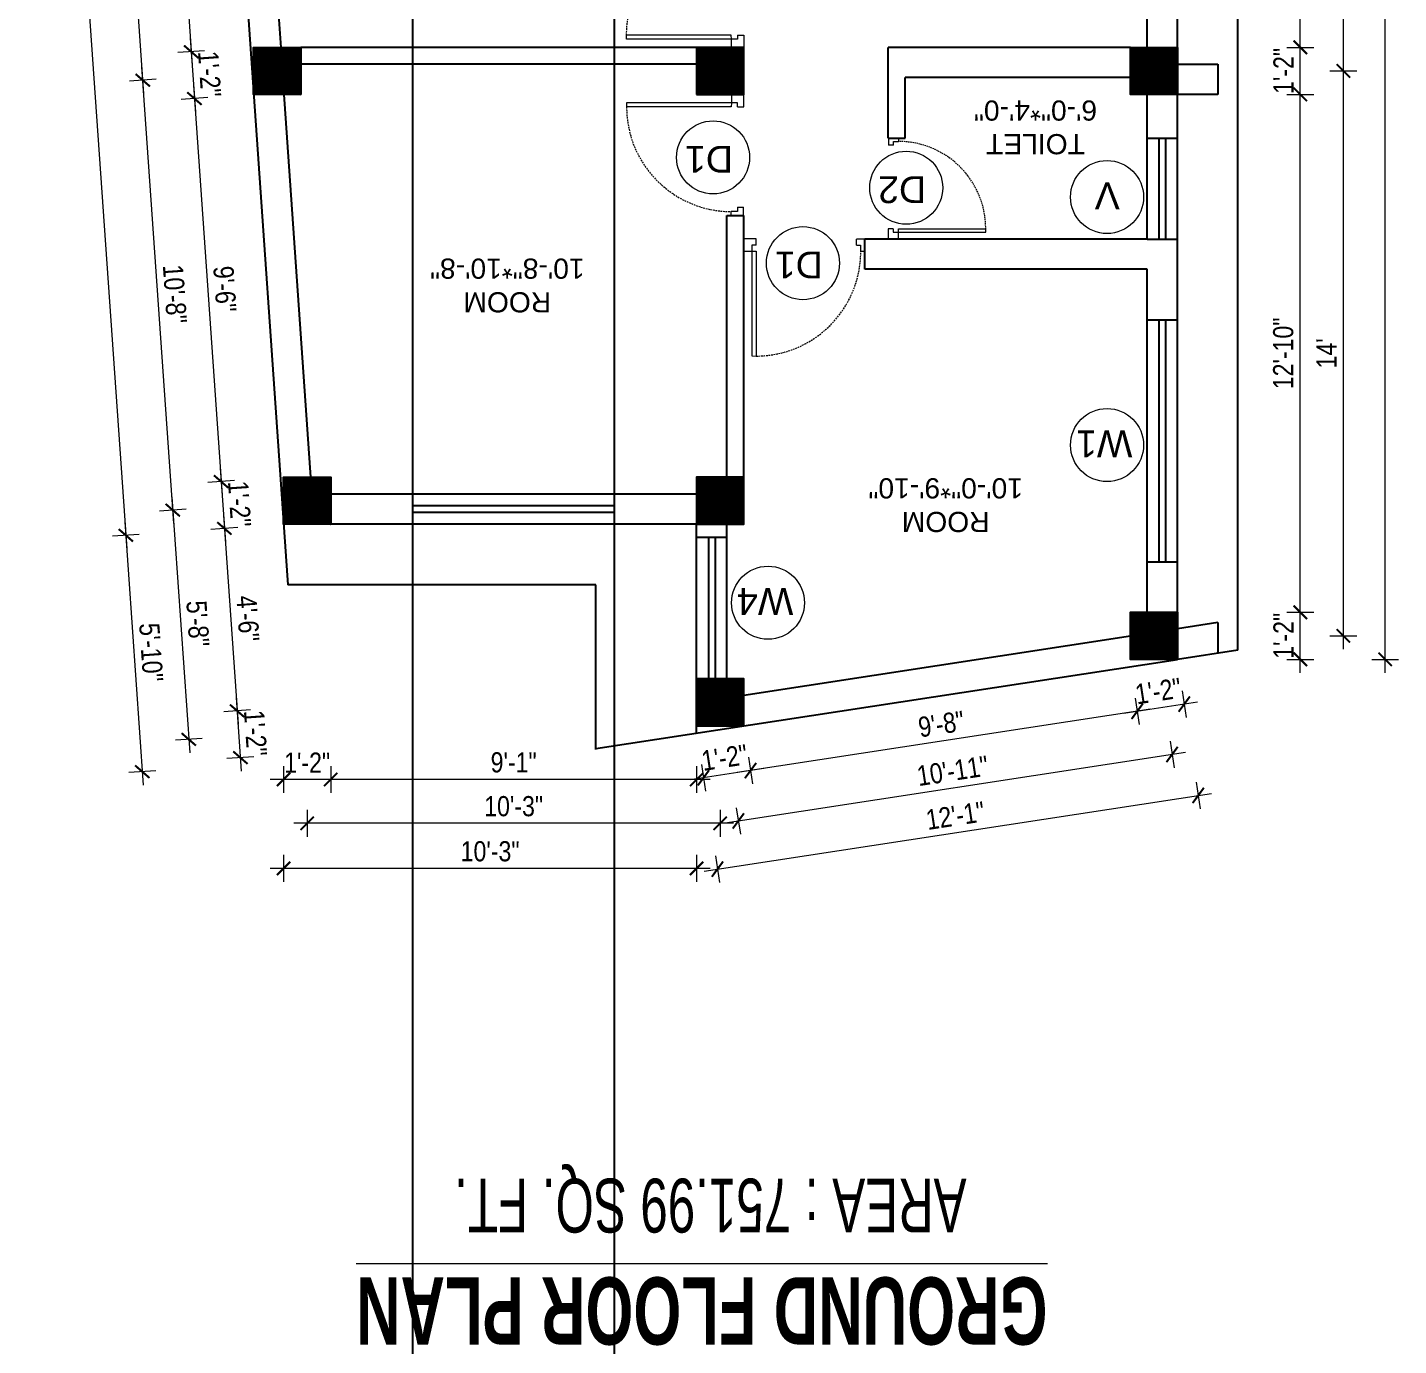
# Model space of a CAD drawing. Header units: inches. Extents: x -5096374 to -5070857, y -3259973 to -3243900.
# Drawn here: x -5078202 to -5077794.2, y -3257797.3 to -3257405.3 of the extents above; entities that cross this region are included whole.
import ezdxf

# ---------------------------------------------------------------- set-up
doc = ezdxf.new("R2010")
doc.units = ezdxf.units.IN
doc.header["$LTSCALE"] = 2
doc.header["$MEASUREMENT"] = 0
doc.header["$PDMODE"] = 34
doc.linetypes.add('HIDDEN', pattern=[0.375, 0.25, -0.125])
doc.layers.get('0').update_dxf_attribs({"linetype": 'CONTINUOUS'})
doc.layers.get('DEFPOINTS').update_dxf_attribs({"color": 141, "linetype": 'CONTINUOUS'})
doc.layers.add('A-Hatch', color=7, linetype='CONTINUOUS')
for name, color, linetype, lineweight in [('Annotate-Lite.w', 177, 'CONTINUOUS', 9), ('DIM 1-100', 4, 'CONTINUOUS', 13), ('Door-Window.w', 4, 'CONTINUOUS', 15), ('TEXT', 181, 'CONTINUOUS', 25), ('Text-100.w', 254, 'CONTINUOUS', 9)]:
    doc.layers.add(name, color=color, linetype=linetype, lineweight=lineweight)
doc.styles.add('Arial', font='arial.ttf', dxfattribs={"width": 0.8, "height": 12})
doc.styles.add('arial.', font='arial.ttf')
doc.styles.add('gaurav', font='arial.ttf')
doc.styles.get("Standard").update_dxf_attribs({"font": 'ARIALN.TTF'})
doc.dimstyles.new('1 by 96', dxfattribs={"dimtxt": 6, "dimasz": 4, "dimexe": 4, "dimexo": 4, "dimgap": 2, "dimtad": 1, "dimdec": 0, "dimzin": 0, "dimdsep": 46, "dimlunit": 4, "dimtxsty": 'Standard', "dimblk": 'ARCHTICK', "dimcen": 0, "dimdle": 4, "dimadec": 0, "dimazin": 0, "dimtfac": 1, "dimtdec": 0, "dimtix": 1, "dimtofl": 0, "dimtmove": 1, "dimatfit": 3, "dimldrblk": 'ARCHTICK', "dimfxl": 4, "dimfxlon": 1, "dimtolj": 1, "dimtzin": 0, "dimlwd": -1, "dimlwe": -1, "dimarcsym": 0})
pattern_1 = [(225, (-10168621.82338, -6515998.73785), (0.0883883476483, -0.0883883476483), [])]

# ---------------------------------------------------------------- blocks, each defined once
blk = doc.blocks.new('3-0')
at = {"ltscale": 3}
for p, q in [((11063.05, 10097.68), (11065.97, 10099.9)), ((11065.97, 10099.9), (11066.71, 10098.92)), ((11063.05, 10097.68), (11064.53, 10095.73)), ((11065.99, 10096.84), (11064.53, 10095.73)), ((11065.25, 10097.81), (11066.71, 10098.92)), ((11065.99, 10096.84), (11065.25, 10097.81)), ((11085.5, 10074.13), (11110.32, 10092.96)), ((11086.24, 10073.15), (11111.05, 10091.97)), ((11111.05, 10091.97), (11110.32, 10092.96)), ((11084.04, 10073.02), (11082.57, 10071.91)), ((11082.57, 10071.91), (11084.79, 10068.98)), ((11084.04, 10073.02), (11084.78, 10072.04)), ((11084.78, 10072.04), (11086.24, 10073.15)), ((11084.79, 10068.98), (11087.72, 10071.2)), ((11086.24, 10073.15), (11085.5, 10074.13)), ((11087.72, 10071.2), (11086.24, 10073.15))]:
    blk.add_line(p, q, dxfattribs=at)
at = {"layer": 'Door-Window.w', "color": 9, "linetype": 'HIDDEN', "lineweight": 18}
blk.add_arc((11085.5, 10074.13), 31.16, 37.1906, 127.1465, dxfattribs=at)
blk = doc.blocks.new('_ArchTick')
at = {"color": 0, "linetype": 'ByBlock', "const_width": 0.15}
blk.add_lwpolyline([(-0.5, -0.5), (0.5, 0.5)], dxfattribs=at)
blk = doc.blocks.new('*D1057')
at = {"layer": 'DEFPOINTS', "color": 0, "transparency": 16777216}
for p in [(-5077859.97, -3257593.27), (-5077873.97, -3257595.41), (-5077871.93, -3257608.72)]:
    blk.add_point(p, dxfattribs=at)
at = {"layer": 'DIM 1-100', "color": 0, "transparency": 16777216}
for p, q in [((-5077853.98, -3257605.97), (-5077875.89, -3257609.33)), ((-5077872.54, -3257604.77), (-5077871.33, -3257612.67)), ((-5077858.54, -3257602.62), (-5077857.33, -3257610.53))]:
    blk.add_line(p, q, dxfattribs=at)
at = {"layer": 'DIM 1-100', "color": 0, "transparency": 16777216, "xscale": 4, "yscale": 4, "zscale": 4}
for p, rotation in [((-5077871.93, -3257608.72), 188.71474201693), ((-5077857.93, -3257606.57), 8.714742016929995)]:
    blk.add_blockref('_ArchTick', p, dxfattribs=dict(at, rotation=rotation))
at = {"layer": 'DIM 1-100', "color": 0, "transparency": 16777216, "insert": (-5077865.69, -3257602.69), "char_height": 6, "attachment_point": 5, "rotation": 8.7147}
blk.add_mtext('\\A1;1\'-2"', dxfattribs=at)
blk = doc.blocks.new('*D1058')
at = {"layer": 'DEFPOINTS', "color": 0, "ltscale": 0.5, "transparency": 16777216}
for p in [(-5077873.97, -3257595.41), (-5077988.97, -3257613.04), (-5077986.93, -3257626.35)]:
    blk.add_point(p, dxfattribs=at)
at = {"layer": 'DIM 1-100', "color": 0, "ltscale": 0.5, "transparency": 16777216}
for p, q in [((-5077872.54, -3257604.77), (-5077871.33, -3257612.67)), ((-5077867.98, -3257608.11), (-5077990.89, -3257626.95)), ((-5077987.54, -3257622.39), (-5077986.33, -3257630.3))]:
    blk.add_line(p, q, dxfattribs=at)
at = {"layer": 'DIM 1-100', "color": 0, "ltscale": 0.5, "transparency": 16777216, "xscale": 4, "yscale": 4, "zscale": 4}
for p, rotation in [((-5077871.93, -3257608.72), 8.7147420027945), ((-5077986.93, -3257626.35), 188.7147420027945)]:
    blk.add_blockref('_ArchTick', p, dxfattribs=dict(at, rotation=rotation))
at = {"layer": 'DIM 1-100', "color": 0, "ltscale": 0.5, "transparency": 16777216, "insert": (-5077930.2, -3257612.53), "char_height": 6, "attachment_point": 5, "rotation": 8.7147}
blk.add_mtext('\\A1;9\'-8"', dxfattribs=at)
blk = doc.blocks.new('*D1059')
at = {"layer": 'DEFPOINTS', "color": 0, "ltscale": 0.5, "transparency": 16777216}
for p in [(-5077988.97, -3257613.04), (-5078002.97, -3257615.19), (-5078000.93, -3257628.49)]:
    blk.add_point(p, dxfattribs=at)
at = {"layer": 'DIM 1-100', "color": 0, "ltscale": 0.5, "transparency": 16777216}
for p, q in [((-5077987.54, -3257622.39), (-5077986.33, -3257630.3)), ((-5077982.98, -3257625.74), (-5078004.89, -3257629.1)), ((-5078001.54, -3257624.54), (-5078000.33, -3257632.45))]:
    blk.add_line(p, q, dxfattribs=at)
at = {"layer": 'DIM 1-100', "color": 0, "ltscale": 0.5, "transparency": 16777216, "xscale": 4, "yscale": 4, "zscale": 4}
for p, rotation in [((-5078000.93, -3257628.49), 188.7147420027945), ((-5077986.93, -3257626.35), 8.7147420027945)]:
    blk.add_blockref('_ArchTick', p, dxfattribs=dict(at, rotation=rotation))
at = {"layer": 'DIM 1-100', "color": 0, "ltscale": 0.5, "transparency": 16777216, "insert": (-5077994.69, -3257622.47), "char_height": 6, "attachment_point": 5, "rotation": 8.7147}
blk.add_mtext('\\A1;1\'-2"', dxfattribs=at)
blk = doc.blocks.new('*D1060')
at = {"layer": 'DEFPOINTS', "color": 0, "ltscale": 0.5, "transparency": 16777216}
for p in [(-5078111.81, -3257553.11), (-5078002.97, -3257615.19), (-5078111.81, -3257628.99)]:
    blk.add_point(p, dxfattribs=at)
at = {"layer": 'DIM 1-100', "color": 0, "ltscale": 0.5, "transparency": 16777216}
for p, q in [((-5078111.81, -3257624.99), (-5078111.81, -3257632.99)), ((-5078002.97, -3257624.99), (-5078002.97, -3257632.99)), ((-5077998.97, -3257628.99), (-5078115.81, -3257628.99))]:
    blk.add_line(p, q, dxfattribs=at)
at = {"layer": 'DIM 1-100', "color": 0, "ltscale": 0.5, "transparency": 16777216, "xscale": 4, "yscale": 4, "zscale": 4, "rotation": 180}
blk.add_blockref('_ArchTick', (-5078111.81, -3257628.99), dxfattribs=at)
at = {"layer": 'DIM 1-100', "color": 0, "ltscale": 0.5, "transparency": 16777216, "xscale": 4, "yscale": 4, "zscale": 4}
blk.add_blockref('_ArchTick', (-5078002.97, -3257628.99), dxfattribs=at)
at = {"layer": 'DIM 1-100', "color": 0, "ltscale": 0.5, "transparency": 16777216, "insert": (-5078057.39, -3257623.93), "char_height": 6, "attachment_point": 5}
blk.add_mtext('\\A1;9\'-1"', dxfattribs=at)
blk = doc.blocks.new('*D1061')
at = {"layer": 'DEFPOINTS', "color": 0, "ltscale": 0.5, "transparency": 16777216}
for p in [(-5078125.81, -3257553.11), (-5078111.81, -3257553.11), (-5078125.81, -3257628.99)]:
    blk.add_point(p, dxfattribs=at)
at = {"layer": 'DIM 1-100', "color": 0, "ltscale": 0.5, "transparency": 16777216}
for p, q in [((-5078125.81, -3257624.99), (-5078125.81, -3257632.99)), ((-5078111.81, -3257624.99), (-5078111.81, -3257632.99)), ((-5078107.81, -3257628.99), (-5078129.81, -3257628.99))]:
    blk.add_line(p, q, dxfattribs=at)
at = {"layer": 'DIM 1-100', "color": 0, "ltscale": 0.5, "transparency": 16777216, "xscale": 4, "yscale": 4, "zscale": 4, "rotation": 180}
blk.add_blockref('_ArchTick', (-5078125.81, -3257628.99), dxfattribs=at)
at = {"layer": 'DIM 1-100', "color": 0, "ltscale": 0.5, "transparency": 16777216, "xscale": 4, "yscale": 4, "zscale": 4}
blk.add_blockref('_ArchTick', (-5078111.81, -3257628.99), dxfattribs=at)
at = {"layer": 'DIM 1-100', "color": 0, "ltscale": 0.5, "transparency": 16777216, "insert": (-5078118.81, -3257623.98), "char_height": 6, "attachment_point": 5}
blk.add_mtext('\\A1;1\'-2"', dxfattribs=at)
blk = doc.blocks.new('*D1062')
at = {"layer": 'DEFPOINTS', "color": 0, "ltscale": 0.5, "transparency": 16777216}
for p in [(-5077859.97, -3257579.27), (-5077823.42, -3257579.27), (-5077859.97, -3257593.27)]:
    blk.add_point(p, dxfattribs=at)
at = {"layer": 'DIM 1-100', "color": 0, "ltscale": 0.5, "transparency": 16777216}
for p, q in [((-5077823.42, -3257597.27), (-5077823.42, -3257575.27)), ((-5077827.42, -3257579.27), (-5077819.42, -3257579.27)), ((-5077827.42, -3257593.27), (-5077819.42, -3257593.27))]:
    blk.add_line(p, q, dxfattribs=at)
at = {"layer": 'DIM 1-100', "color": 0, "ltscale": 0.5, "transparency": 16777216, "xscale": 4, "yscale": 4, "zscale": 4}
for p, rotation in [((-5077823.42, -3257579.27), 90), ((-5077823.42, -3257593.27), 270)]:
    blk.add_blockref('_ArchTick', p, dxfattribs=dict(at, rotation=rotation))
at = {"layer": 'DIM 1-100', "color": 0, "ltscale": 0.5, "transparency": 16777216, "insert": (-5077828.43, -3257586.27), "char_height": 6, "attachment_point": 5, "rotation": 90}
blk.add_mtext('\\A1;1\'-2"', dxfattribs=at)
blk = doc.blocks.new('*D1063')
at = {"layer": 'DEFPOINTS', "color": 0, "ltscale": 0.5, "transparency": 16777216}
for p in [(-5077859.97, -3257425.27), (-5077823.42, -3257425.27), (-5077859.97, -3257579.27)]:
    blk.add_point(p, dxfattribs=at)
at = {"layer": 'DIM 1-100', "color": 0, "ltscale": 0.5, "transparency": 16777216}
for p, q in [((-5077823.42, -3257583.27), (-5077823.42, -3257421.27)), ((-5077827.42, -3257425.27), (-5077819.42, -3257425.27)), ((-5077827.42, -3257579.27), (-5077819.42, -3257579.27))]:
    blk.add_line(p, q, dxfattribs=at)
at = {"layer": 'DIM 1-100', "color": 0, "ltscale": 0.5, "transparency": 16777216, "xscale": 4, "yscale": 4, "zscale": 4}
for p, rotation in [((-5077823.42, -3257425.27), 90), ((-5077823.42, -3257579.27), 270)]:
    blk.add_blockref('_ArchTick', p, dxfattribs=dict(at, rotation=rotation))
at = {"layer": 'DIM 1-100', "color": 0, "ltscale": 0.5, "transparency": 16777216, "insert": (-5077828.48, -3257502.27), "char_height": 6, "attachment_point": 5, "rotation": 90}
blk.add_mtext('\\A1;12\'-10"', dxfattribs=at)
blk = doc.blocks.new('*D1064')
at = {"layer": 'DEFPOINTS', "color": 0, "ltscale": 0.5, "transparency": 16777216}
for p in [(-5077859.97, -3257411.27), (-5077823.42, -3257411.27), (-5077859.97, -3257425.27)]:
    blk.add_point(p, dxfattribs=at)
at = {"layer": 'DIM 1-100', "color": 0, "ltscale": 0.5, "transparency": 16777216}
for p, q in [((-5077823.42, -3257429.27), (-5077823.42, -3257407.27)), ((-5077827.42, -3257411.27), (-5077819.42, -3257411.27)), ((-5077827.42, -3257425.27), (-5077819.42, -3257425.27))]:
    blk.add_line(p, q, dxfattribs=at)
at = {"layer": 'DIM 1-100', "color": 0, "ltscale": 0.5, "transparency": 16777216, "xscale": 4, "yscale": 4, "zscale": 4}
for p, rotation in [((-5077823.42, -3257411.27), 90), ((-5077823.42, -3257425.27), 270)]:
    blk.add_blockref('_ArchTick', p, dxfattribs=dict(at, rotation=rotation))
at = {"layer": 'DIM 1-100', "color": 0, "ltscale": 0.5, "transparency": 16777216, "insert": (-5077828.43, -3257418.27), "char_height": 6, "attachment_point": 5, "rotation": 90}
blk.add_mtext('\\A1;1\'-2"', dxfattribs=at)
blk = doc.blocks.new('*D1065')
at = {"layer": 'DEFPOINTS', "color": 0, "ltscale": 0.5, "transparency": 16777216}
for p in [(-5077859.97, -3257297.51), (-5077823.42, -3257297.51), (-5077859.97, -3257411.27)]:
    blk.add_point(p, dxfattribs=at)
at = {"layer": 'DIM 1-100', "color": 0, "ltscale": 0.5, "transparency": 16777216}
for p, q in [((-5077823.42, -3257415.27), (-5077823.42, -3257293.51)), ((-5077827.42, -3257297.51), (-5077819.42, -3257297.51)), ((-5077827.42, -3257411.27), (-5077819.42, -3257411.27))]:
    blk.add_line(p, q, dxfattribs=at)
at = {"layer": 'DIM 1-100', "color": 0, "ltscale": 0.5, "transparency": 16777216, "xscale": 4, "yscale": 4, "zscale": 4}
for p, rotation in [((-5077823.42, -3257297.51), 90), ((-5077823.42, -3257411.27), 270)]:
    blk.add_blockref('_ArchTick', p, dxfattribs=dict(at, rotation=rotation))
at = {"layer": 'DIM 1-100', "color": 0, "ltscale": 0.5, "transparency": 16777216, "insert": (-5077828.48, -3257354.39), "char_height": 6, "attachment_point": 5, "rotation": 90}
blk.add_mtext('\\A1;9\'-6"', dxfattribs=at)
blk = doc.blocks.new('*D1069')
at = {"layer": 'DEFPOINTS', "color": 0, "ltscale": 0.5, "transparency": 16777216}
for p in [(-5077866.97, -3257418.27), (-5077810.62, -3257418.27), (-5077866.97, -3257586.27)]:
    blk.add_point(p, dxfattribs=at)
at = {"layer": 'DIM 1-100', "color": 0, "ltscale": 0.5, "transparency": 16777216}
for p, q in [((-5077810.62, -3257590.27), (-5077810.62, -3257414.27)), ((-5077814.62, -3257418.27), (-5077806.62, -3257418.27)), ((-5077814.62, -3257586.27), (-5077806.62, -3257586.27))]:
    blk.add_line(p, q, dxfattribs=at)
at = {"layer": 'DIM 1-100', "color": 0, "ltscale": 0.5, "transparency": 16777216, "xscale": 4, "yscale": 4, "zscale": 4}
for p, rotation in [((-5077810.62, -3257418.27), 90), ((-5077810.62, -3257586.27), 270)]:
    blk.add_blockref('_ArchTick', p, dxfattribs=dict(at, rotation=rotation))
at = {"layer": 'DIM 1-100', "color": 0, "ltscale": 0.5, "transparency": 16777216, "insert": (-5077815.63, -3257502.27), "char_height": 6, "attachment_point": 5, "rotation": 90}
blk.add_mtext("\\A1;14'", dxfattribs=at)
blk = doc.blocks.new('*D1070')
at = {"layer": 'DEFPOINTS', "color": 0, "ltscale": 0.5, "transparency": 16777216}
for p in [(-5077866.97, -3257290.51), (-5077810.62, -3257290.51), (-5077866.97, -3257418.27)]:
    blk.add_point(p, dxfattribs=at)
at = {"layer": 'DIM 1-100', "color": 0, "ltscale": 0.5, "transparency": 16777216}
for p, q in [((-5077810.62, -3257422.27), (-5077810.62, -3257286.51)), ((-5077814.62, -3257290.51), (-5077806.62, -3257290.51)), ((-5077814.62, -3257418.27), (-5077806.62, -3257418.27))]:
    blk.add_line(p, q, dxfattribs=at)
at = {"layer": 'DIM 1-100', "color": 0, "ltscale": 0.5, "transparency": 16777216, "xscale": 4, "yscale": 4, "zscale": 4}
for p, rotation in [((-5077810.62, -3257290.51), 90), ((-5077810.62, -3257418.27), 270)]:
    blk.add_blockref('_ArchTick', p, dxfattribs=dict(at, rotation=rotation))
at = {"layer": 'DIM 1-100', "color": 0, "ltscale": 0.5, "transparency": 16777216, "insert": (-5077815.68, -3257354.39), "char_height": 6, "attachment_point": 5, "rotation": 90}
blk.add_mtext('\\A1;10\'-8"', dxfattribs=at)
blk = doc.blocks.new('*D1072')
at = {"layer": 'DEFPOINTS', "color": 0, "ltscale": 0.5, "transparency": 16777216}
for p in [(-5077859.97, -3257190.51), (-5077798.19, -3257190.51), (-5077859.97, -3257593.27)]:
    blk.add_point(p, dxfattribs=at)
at = {"layer": 'DIM 1-100', "color": 0, "ltscale": 0.5, "transparency": 16777216}
for p, q in [((-5077798.19, -3257597.27), (-5077798.19, -3257186.51)), ((-5077802.19, -3257190.51), (-5077794.19, -3257190.51)), ((-5077802.19, -3257593.27), (-5077794.19, -3257593.27))]:
    blk.add_line(p, q, dxfattribs=at)
at = {"layer": 'DIM 1-100', "color": 0, "ltscale": 0.5, "transparency": 16777216, "xscale": 4, "yscale": 4, "zscale": 4}
for p, rotation in [((-5077798.19, -3257190.51), 90), ((-5077798.19, -3257593.27), 270)]:
    blk.add_blockref('_ArchTick', p, dxfattribs=dict(at, rotation=rotation))
at = {"layer": 'DIM 1-100', "color": 0, "ltscale": 0.5, "transparency": 16777216, "insert": (-5077803.26, -3257391.89), "char_height": 6, "attachment_point": 5, "rotation": 90}
blk.add_mtext('\\A1;33\'-7"', dxfattribs=at)
blk = doc.blocks.new('*D1073')
at = {"layer": 'DEFPOINTS', "color": 0, "ltscale": 0.5, "transparency": 16777216}
for p in [(-5077866.97, -3257586.27), (-5077995.97, -3257606.04), (-5077990.56, -3257641.33)]:
    blk.add_point(p, dxfattribs=at)
at = {"layer": 'DIM 1-100', "color": 0, "ltscale": 0.5, "transparency": 16777216}
for p, q in [((-5077862.17, -3257617.61), (-5077860.96, -3257625.51)), ((-5077857.61, -3257620.95), (-5077994.52, -3257641.94)), ((-5077991.17, -3257637.38), (-5077989.96, -3257645.29))]:
    blk.add_line(p, q, dxfattribs=at)
at = {"layer": 'DIM 1-100', "color": 0, "ltscale": 0.5, "transparency": 16777216, "xscale": 4, "yscale": 4, "zscale": 4}
for p, rotation in [((-5077861.56, -3257621.56), 8.714742018610888), ((-5077990.56, -3257641.33), 188.7147420186108)]:
    blk.add_blockref('_ArchTick', p, dxfattribs=dict(at, rotation=rotation))
at = {"layer": 'DIM 1-100', "color": 0, "ltscale": 0.5, "transparency": 16777216, "insert": (-5077926.83, -3257626.44), "char_height": 6, "attachment_point": 5, "rotation": 8.7147}
blk.add_mtext('\\A1;10\'-11"', dxfattribs=at)
blk = doc.blocks.new('*D1074')
at = {"layer": 'DEFPOINTS', "color": 0, "ltscale": 0.5, "transparency": 16777216}
for p in [(-5078118.81, -3257546.11), (-5077995.97, -3257606.04), (-5078118.81, -3257642.03)]:
    blk.add_point(p, dxfattribs=at)
at = {"layer": 'DIM 1-100', "color": 0, "ltscale": 0.5, "transparency": 16777216}
for p, q in [((-5078118.81, -3257638.03), (-5078118.81, -3257646.03)), ((-5077995.97, -3257638.03), (-5077995.97, -3257646.03)), ((-5077991.97, -3257642.03), (-5078122.81, -3257642.03))]:
    blk.add_line(p, q, dxfattribs=at)
at = {"layer": 'DIM 1-100', "color": 0, "ltscale": 0.5, "transparency": 16777216, "xscale": 4, "yscale": 4, "zscale": 4, "rotation": 180}
blk.add_blockref('_ArchTick', (-5078118.81, -3257642.03), dxfattribs=at)
at = {"layer": 'DIM 1-100', "color": 0, "ltscale": 0.5, "transparency": 16777216, "xscale": 4, "yscale": 4, "zscale": 4}
blk.add_blockref('_ArchTick', (-5077995.97, -3257642.03), dxfattribs=at)
at = {"layer": 'DIM 1-100', "color": 0, "ltscale": 0.5, "transparency": 16777216, "insert": (-5078057.39, -3257636.97), "char_height": 6, "attachment_point": 5}
blk.add_mtext('\\A1;10\'-3"', dxfattribs=at)
blk = doc.blocks.new('*D1075')
at = {"layer": 'DEFPOINTS', "color": 0, "ltscale": 0.5, "transparency": 16777216}
for p in [(-5077859.97, -3257593.27), (-5078002.97, -3257615.19), (-5077853.77, -3257633.73)]:
    blk.add_point(p, dxfattribs=at)
at = {"layer": 'DIM 1-100', "color": 0, "ltscale": 0.5, "transparency": 16777216}
for p, q in [((-5077854.38, -3257629.78), (-5077853.16, -3257637.69)), ((-5078000.72, -3257656.26), (-5077849.82, -3257633.13)), ((-5077997.38, -3257651.7), (-5077996.16, -3257659.61))]:
    blk.add_line(p, q, dxfattribs=at)
at = {"layer": 'DIM 1-100', "color": 0, "ltscale": 0.5, "transparency": 16777216, "xscale": 4, "yscale": 4, "zscale": 4}
for p, rotation in [((-5077853.77, -3257633.73), 8.714742018475578), ((-5077996.77, -3257655.65), 188.7147420184756)]:
    blk.add_blockref('_ArchTick', p, dxfattribs=dict(at, rotation=rotation))
at = {"layer": 'DIM 1-100', "color": 0, "ltscale": 0.5, "transparency": 16777216, "insert": (-5077926.03, -3257639.74), "char_height": 6, "attachment_point": 5, "rotation": 8.7147}
blk.add_mtext('\\A1;12\'-1"', dxfattribs=at)
blk = doc.blocks.new('*D1076')
at = {"layer": 'DEFPOINTS', "color": 0, "ltscale": 0.5, "transparency": 16777216}
for p in [(-5078125.81, -3257553.11), (-5078002.97, -3257553.11), (-5078125.81, -3257655.44)]:
    blk.add_point(p, dxfattribs=at)
at = {"layer": 'DIM 1-100', "color": 0, "ltscale": 0.5, "transparency": 16777216}
for p, q in [((-5078125.81, -3257651.44), (-5078125.81, -3257659.44)), ((-5078002.97, -3257651.44), (-5078002.97, -3257659.44)), ((-5077998.97, -3257655.44), (-5078129.81, -3257655.44))]:
    blk.add_line(p, q, dxfattribs=at)
at = {"layer": 'DIM 1-100', "color": 0, "ltscale": 0.5, "transparency": 16777216, "xscale": 4, "yscale": 4, "zscale": 4, "rotation": 180}
blk.add_blockref('_ArchTick', (-5078125.81, -3257655.44), dxfattribs=at)
at = {"layer": 'DIM 1-100', "color": 0, "ltscale": 0.5, "transparency": 16777216, "xscale": 4, "yscale": 4, "zscale": 4}
blk.add_blockref('_ArchTick', (-5078002.97, -3257655.44), dxfattribs=at)
at = {"layer": 'DIM 1-100', "color": 0, "ltscale": 0.5, "transparency": 16777216, "insert": (-5078064.39, -3257650.38), "char_height": 6, "attachment_point": 5}
blk.add_mtext('\\A1;10\'-3"', dxfattribs=at)
blk = doc.blocks.new('*D1088')
at = {"layer": 'DEFPOINTS', "color": 0, "ltscale": 0.5, "transparency": 16777216}
for p in [(-5078143.63, -3257297.51), (-5078153.3, -3257412.56), (-5078134.73, -3257411.27)]:
    blk.add_point(p, dxfattribs=at)
at = {"layer": 'DIM 1-100', "color": 0, "ltscale": 0.5, "transparency": 16777216}
for p, q in [((-5078161.51, -3257294.75), (-5078153.02, -3257416.55)), ((-5078157.25, -3257298.46), (-5078165.23, -3257299.01)), ((-5078149.31, -3257412.28), (-5078157.29, -3257412.84))]:
    blk.add_line(p, q, dxfattribs=at)
at = {"layer": 'DIM 1-100', "color": 0, "ltscale": 0.5, "transparency": 16777216, "xscale": 4, "yscale": 4, "zscale": 4}
for p, rotation in [((-5078161.24, -3257298.74), 93.98810614916262), ((-5078153.3, -3257412.56), 273.9881061491626)]:
    blk.add_blockref('_ArchTick', p, dxfattribs=dict(at, rotation=rotation))
at = {"layer": 'DIM 1-100', "color": 0, "ltscale": 0.5, "transparency": 16777216, "insert": (-5078152.22, -3257355.3), "char_height": 6, "attachment_point": 5, "rotation": 273.9881}
blk.add_mtext('\\A1;9\'-6"', dxfattribs=at)
blk = doc.blocks.new('*D1089')
at = {"layer": 'DEFPOINTS', "color": 0, "ltscale": 0.5, "transparency": 16777216}
for p in [(-5078134.73, -3257411.27), (-5078152.33, -3257426.49), (-5078134.73, -3257425.27)]:
    blk.add_point(p, dxfattribs=at)
at = {"layer": 'DIM 1-100', "color": 0, "ltscale": 0.5, "transparency": 16777216}
for p, q in [((-5078153.58, -3257408.57), (-5078152.05, -3257430.48)), ((-5078149.31, -3257412.28), (-5078157.29, -3257412.84)), ((-5078148.34, -3257426.22), (-5078156.32, -3257426.77))]:
    blk.add_line(p, q, dxfattribs=at)
at = {"layer": 'DIM 1-100', "color": 0, "ltscale": 0.5, "transparency": 16777216, "xscale": 4, "yscale": 4, "zscale": 4}
for p, rotation in [((-5078153.3, -3257412.56), 93.98810614916262), ((-5078152.33, -3257426.49), 273.9881061491626)]:
    blk.add_blockref('_ArchTick', p, dxfattribs=dict(at, rotation=rotation))
at = {"layer": 'DIM 1-100', "color": 0, "ltscale": 0.5, "transparency": 16777216, "insert": (-5078147.81, -3257419.18), "char_height": 6, "attachment_point": 5, "rotation": 273.9881}
blk.add_mtext('\\A1;1\'-2"', dxfattribs=at)
blk = doc.blocks.new('*D1090')
at = {"layer": 'DEFPOINTS', "color": 0, "ltscale": 0.5, "transparency": 16777216}
for p in [(-5078134.73, -3257425.27), (-5078144.39, -3257540.4), (-5078125.81, -3257539.11)]:
    blk.add_point(p, dxfattribs=at)
at = {"layer": 'DIM 1-100', "color": 0, "ltscale": 0.5, "transparency": 16777216}
for p, q in [((-5078152.61, -3257422.5), (-5078144.11, -3257544.39)), ((-5078148.34, -3257426.22), (-5078156.32, -3257426.77)), ((-5078140.4, -3257540.12), (-5078148.38, -3257540.68))]:
    blk.add_line(p, q, dxfattribs=at)
at = {"layer": 'DIM 1-100', "color": 0, "ltscale": 0.5, "transparency": 16777216, "xscale": 4, "yscale": 4, "zscale": 4}
for p, rotation in [((-5078152.33, -3257426.49), 93.98810614916262), ((-5078144.39, -3257540.4), 273.9881061491626)]:
    blk.add_blockref('_ArchTick', p, dxfattribs=dict(at, rotation=rotation))
at = {"layer": 'DIM 1-100', "color": 0, "ltscale": 0.5, "transparency": 16777216, "insert": (-5078143.31, -3257483.1), "char_height": 6, "attachment_point": 5, "rotation": 273.9881}
blk.add_mtext('\\A1;9\'-6"', dxfattribs=at)
blk = doc.blocks.new('*D1091')
at = {"layer": 'DEFPOINTS', "color": 0, "ltscale": 0.5, "transparency": 16777216}
for p in [(-5078125.81, -3257539.11), (-5078125.81, -3257553.11), (-5078143.42, -3257554.33)]:
    blk.add_point(p, dxfattribs=at)
at = {"layer": 'DIM 1-100', "color": 0, "ltscale": 0.5, "transparency": 16777216}
for p, q in [((-5078144.67, -3257536.41), (-5078143.14, -3257558.32)), ((-5078140.4, -3257540.12), (-5078148.38, -3257540.68)), ((-5078139.43, -3257554.06), (-5078147.41, -3257554.61))]:
    blk.add_line(p, q, dxfattribs=at)
at = {"layer": 'DIM 1-100', "color": 0, "ltscale": 0.5, "transparency": 16777216, "xscale": 4, "yscale": 4, "zscale": 4}
for p, rotation in [((-5078144.39, -3257540.4), 93.98810614916262), ((-5078143.42, -3257554.33), 273.9881061491626)]:
    blk.add_blockref('_ArchTick', p, dxfattribs=dict(at, rotation=rotation))
at = {"layer": 'DIM 1-100', "color": 0, "ltscale": 0.5, "transparency": 16777216, "insert": (-5078138.9, -3257547.02), "char_height": 6, "attachment_point": 5, "rotation": 273.9881}
blk.add_mtext('\\A1;1\'-2"', dxfattribs=at)
blk = doc.blocks.new('*D1092')
at = {"layer": 'DEFPOINTS', "color": 0, "ltscale": 0.5, "transparency": 16777216}
for p in [(-5078125.81, -3257553.11), (-5078002.97, -3257599.04), (-5078139.64, -3257608.57)]:
    blk.add_point(p, dxfattribs=at)
at = {"layer": 'DIM 1-100', "color": 0, "ltscale": 0.5, "transparency": 16777216}
for p, q in [((-5078143.69, -3257550.34), (-5078139.36, -3257612.56)), ((-5078139.43, -3257554.06), (-5078147.41, -3257554.61)), ((-5078135.64, -3257608.29), (-5078143.63, -3257608.85))]:
    blk.add_line(p, q, dxfattribs=at)
at = {"layer": 'DIM 1-100', "color": 0, "ltscale": 0.5, "transparency": 16777216, "xscale": 4, "yscale": 4, "zscale": 4}
for p, rotation in [((-5078143.42, -3257554.33), 93.98810614916262), ((-5078139.64, -3257608.57), 273.9881061491626)]:
    blk.add_blockref('_ArchTick', p, dxfattribs=dict(at, rotation=rotation))
at = {"layer": 'DIM 1-100', "color": 0, "ltscale": 0.5, "transparency": 16777216, "insert": (-5078136.47, -3257581.1), "char_height": 6, "attachment_point": 5, "rotation": 273.9881}
blk.add_mtext('\\A1;4\'-6"', dxfattribs=at)
blk = doc.blocks.new('*D1093')
at = {"layer": 'DEFPOINTS', "color": 0, "ltscale": 0.5, "transparency": 16777216}
for p in [(-5078002.97, -3257599.04), (-5078002.97, -3257613.04), (-5078138.66, -3257622.5)]:
    blk.add_point(p, dxfattribs=at)
at = {"layer": 'DIM 1-100', "color": 0, "ltscale": 0.5, "transparency": 16777216}
for p, q in [((-5078139.91, -3257604.58), (-5078138.39, -3257626.49)), ((-5078135.64, -3257608.29), (-5078143.63, -3257608.85)), ((-5078134.67, -3257622.22), (-5078142.65, -3257622.78))]:
    blk.add_line(p, q, dxfattribs=at)
at = {"layer": 'DIM 1-100', "color": 0, "ltscale": 0.5, "transparency": 16777216, "xscale": 4, "yscale": 4, "zscale": 4}
for p, rotation in [((-5078139.64, -3257608.57), 93.98810614916262), ((-5078138.66, -3257622.5), 273.9881061491626)]:
    blk.add_blockref('_ArchTick', p, dxfattribs=dict(at, rotation=rotation))
at = {"layer": 'DIM 1-100', "color": 0, "ltscale": 0.5, "transparency": 16777216, "insert": (-5078134.15, -3257615.19), "char_height": 6, "attachment_point": 5, "rotation": 273.9881}
blk.add_mtext('\\A1;1\'-2"', dxfattribs=at)
blk = doc.blocks.new('*D1094')
at = {"layer": 'DEFPOINTS', "color": 0, "ltscale": 0.5, "transparency": 16777216}
for p in [(-5078127.73, -3257418.27), (-5078167.68, -3257421.05), (-5078118.81, -3257546.11)]:
    blk.add_point(p, dxfattribs=at)
at = {"layer": 'DIM 1-100', "color": 0, "ltscale": 0.5, "transparency": 16777216}
for p, q in [((-5078158.49, -3257552.88), (-5078167.96, -3257417.06)), ((-5078163.69, -3257420.77), (-5078171.67, -3257421.33)), ((-5078154.78, -3257548.61), (-5078162.76, -3257549.17))]:
    blk.add_line(p, q, dxfattribs=at)
at = {"layer": 'DIM 1-100', "color": 0, "ltscale": 0.5, "transparency": 16777216, "xscale": 4, "yscale": 4, "zscale": 4}
for p, rotation in [((-5078167.68, -3257421.05), 93.98810611419698), ((-5078158.77, -3257548.89), 273.988106114197)]:
    blk.add_blockref('_ArchTick', p, dxfattribs=dict(at, rotation=rotation))
at = {"layer": 'DIM 1-100', "color": 0, "ltscale": 0.5, "transparency": 16777216, "insert": (-5078158.18, -3257484.62), "char_height": 6, "attachment_point": 5, "rotation": 273.9881}
blk.add_mtext('\\A1;10\'-8"', dxfattribs=at)
blk = doc.blocks.new('*D1095')
at = {"layer": 'DEFPOINTS', "color": 0, "ltscale": 0.5, "transparency": 16777216}
for p in [(-5078136.63, -3257290.51), (-5078176.59, -3257293.29), (-5078127.73, -3257418.27)]:
    blk.add_point(p, dxfattribs=at)
at = {"layer": 'DIM 1-100', "color": 0, "ltscale": 0.5, "transparency": 16777216}
for p, q in [((-5078167.41, -3257425.04), (-5078176.87, -3257289.3)), ((-5078172.6, -3257293.02), (-5078180.58, -3257293.57)), ((-5078163.69, -3257420.77), (-5078171.67, -3257421.33))]:
    blk.add_line(p, q, dxfattribs=at)
at = {"layer": 'DIM 1-100', "color": 0, "ltscale": 0.5, "transparency": 16777216, "xscale": 4, "yscale": 4, "zscale": 4}
for p, rotation in [((-5078176.59, -3257293.29), 93.98810614916262), ((-5078167.68, -3257421.05), 273.9881061491626)]:
    blk.add_blockref('_ArchTick', p, dxfattribs=dict(at, rotation=rotation))
at = {"layer": 'DIM 1-100', "color": 0, "ltscale": 0.5, "transparency": 16777216, "insert": (-5078167.09, -3257356.82), "char_height": 6, "attachment_point": 5, "rotation": 273.9881}
blk.add_mtext('\\A1;10\'-8"', dxfattribs=at)
blk = doc.blocks.new('*D1097')
at = {"layer": 'DEFPOINTS', "color": 0, "ltscale": 0.5, "transparency": 16777216}
for p in [(-5078118.81, -3257546.11), (-5077995.97, -3257606.04), (-5078154.02, -3257617.06)]:
    blk.add_point(p, dxfattribs=at)
at = {"layer": 'DIM 1-100', "color": 0, "ltscale": 0.5, "transparency": 16777216}
for p, q in [((-5078159.05, -3257544.9), (-5078153.74, -3257621.05)), ((-5078154.78, -3257548.61), (-5078162.76, -3257549.17)), ((-5078150.03, -3257616.78), (-5078158.01, -3257617.34))]:
    blk.add_line(p, q, dxfattribs=at)
at = {"layer": 'DIM 1-100', "color": 0, "ltscale": 0.5, "transparency": 16777216, "xscale": 4, "yscale": 4, "zscale": 4}
for p, rotation in [((-5078158.77, -3257548.89), 93.98810614916262), ((-5078154.02, -3257617.06), 273.9881061491626)]:
    blk.add_blockref('_ArchTick', p, dxfattribs=dict(at, rotation=rotation))
at = {"layer": 'DIM 1-100', "color": 0, "ltscale": 0.5, "transparency": 16777216, "insert": (-5078151.34, -3257582.62), "char_height": 6, "attachment_point": 5, "rotation": 273.9881}
blk.add_mtext('\\A1;5\'-8"', dxfattribs=at)
blk = doc.blocks.new('*D1098')
at = {"layer": 'DEFPOINTS', "color": 0, "ltscale": 0.5, "transparency": 16777216}
for p in [(-5078151.09, -3257190.51), (-5078125.81, -3257553.11), (-5078172.73, -3257556.38)]:
    blk.add_point(p, dxfattribs=at)
at = {"layer": 'DIM 1-100', "color": 0, "ltscale": 0.5, "transparency": 16777216}
for p, q in [((-5078198.29, -3257189.79), (-5078172.46, -3257560.37)), ((-5078194.02, -3257193.5), (-5078202, -3257194.06)), ((-5078168.74, -3257556.1), (-5078176.72, -3257556.66))]:
    blk.add_line(p, q, dxfattribs=at)
at = {"layer": 'DIM 1-100', "color": 0, "ltscale": 0.5, "transparency": 16777216, "xscale": 4, "yscale": 4, "zscale": 4}
for p, rotation in [((-5078198.01, -3257193.78), 93.98810611425189), ((-5078172.73, -3257556.38), 273.9881061142519)]:
    blk.add_blockref('_ArchTick', p, dxfattribs=dict(at, rotation=rotation))
at = {"layer": 'DIM 1-100', "color": 0, "ltscale": 0.5, "transparency": 16777216, "insert": (-5078180.32, -3257374.73), "char_height": 6, "attachment_point": 5, "rotation": 273.9881}
blk.add_mtext('\\A1;30\'-3"', dxfattribs=at)
blk = doc.blocks.new('*D1099')
at = {"layer": 'DEFPOINTS', "color": 0, "ltscale": 0.5, "transparency": 16777216}
for p in [(-5078125.81, -3257553.11), (-5078002.97, -3257615.19), (-5078167.83, -3257626.68)]:
    blk.add_point(p, dxfattribs=at)
at = {"layer": 'DIM 1-100', "color": 0, "ltscale": 0.5, "transparency": 16777216}
for p, q in [((-5078173.01, -3257552.39), (-5078167.55, -3257630.67)), ((-5078168.74, -3257556.1), (-5078176.72, -3257556.66)), ((-5078163.84, -3257626.4), (-5078171.82, -3257626.96))]:
    blk.add_line(p, q, dxfattribs=at)
at = {"layer": 'DIM 1-100', "color": 0, "ltscale": 0.5, "transparency": 16777216, "xscale": 4, "yscale": 4, "zscale": 4}
for p, rotation in [((-5078172.73, -3257556.38), 93.98810614916268), ((-5078167.83, -3257626.68), 273.9881061491627)]:
    blk.add_blockref('_ArchTick', p, dxfattribs=dict(at, rotation=rotation))
at = {"layer": 'DIM 1-100', "color": 0, "ltscale": 0.5, "transparency": 16777216, "insert": (-5078165.23, -3257591.18), "char_height": 6, "attachment_point": 5, "rotation": 273.9881}
blk.add_mtext('\\A1;5\'-10"', dxfattribs=at)

msp = doc.modelspace()

# ---------------------------------------------------------------- hatches: boundary and pattern name
at = {"layer": 'A-Hatch', "ltscale": 0.5}
h = msp.add_hatch(dxfattribs=at)
h.set_pattern_fill('ANSI31', color=256, angle=180)
h.set_pattern_definition(pattern_1)
h.paths.add_polyline_path([(-5078120.73, -3257425.27), (-5078120.73, -3257411.27), (-5078134.73, -3257411.27), (-5078134.73, -3257425.27)])
h = msp.add_hatch(dxfattribs=at)
h.set_pattern_fill('ANSI31', color=256, angle=180)
h.set_pattern_definition(pattern_1)
h.paths.add_polyline_path([(-5078002.97, -3257425.27), (-5077988.97, -3257425.27), (-5077988.97, -3257411.27), (-5078002.97, -3257411.27)])
h = msp.add_hatch(dxfattribs=at)
h.set_pattern_fill('ANSI31', color=256, angle=180)
h.set_pattern_definition(pattern_1)
h.paths.add_polyline_path([(-5077873.97, -3257425.27), (-5077859.97, -3257425.27), (-5077859.97, -3257411.27), (-5077873.97, -3257411.27)])
h = msp.add_hatch(dxfattribs=at)
h.set_pattern_fill('ANSI31', color=256, angle=180)
h.set_pattern_definition(pattern_1)
h.paths.add_polyline_path([(-5078111.81, -3257539.11), (-5078125.81, -3257539.11), (-5078125.81, -3257553.11), (-5078111.81, -3257553.11)])
h = msp.add_hatch(dxfattribs=at)
h.set_pattern_fill('ANSI31', color=256, angle=180)
h.set_pattern_definition(pattern_1)
h.paths.add_polyline_path([(-5078002.97, -3257550.11), (-5078002.97, -3257550.11), (-5078002.97, -3257553.11), (-5077988.97, -3257553.11), (-5077988.97, -3257539.11), (-5078002.97, -3257539.11)])
h = msp.add_hatch(dxfattribs=at)
h.set_pattern_fill('ANSI31', color=256, angle=180)
h.set_pattern_definition(pattern_1)
h.paths.add_polyline_path([(-5077859.97, -3257593.27), (-5077859.97, -3257579.27), (-5077873.97, -3257579.27), (-5077873.97, -3257593.27)])
h = msp.add_hatch(dxfattribs=at)
h.set_pattern_fill('ANSI31', color=256, angle=180)
h.set_pattern_definition(pattern_1)
h.paths.add_polyline_path([(-5078002.97, -3257613.04), (-5077988.97, -3257613.04), (-5077988.97, -3257599.04), (-5078002.97, -3257599.04)])

# ---------------------------------------------------------------- linework, layer by layer
at = {"ltscale": 0.5}
for p, q in [((-5077841.97, -3257590.51), (-5077841.97, -3257172.51)), ((-5078151.09, -3257190.51), (-5078124.56, -3257571.11)), ((-5077859.97, -3257425.27), (-5077859.97, -3257190.51)), ((-5078134.61, -3257297.51), (-5078126.68, -3257411.27)), ((-5077868.97, -3257411.27), (-5077868.97, -3257297.51)), ((-5078002.97, -3257411.27), (-5078120.73, -3257411.27)), ((-5077945.97, -3257438.27), (-5077945.97, -3257411.27)), ((-5077873.97, -3257411.27), (-5077945.97, -3257411.27)), ((-5078002.97, -3257416.27), (-5078120.73, -3257416.27)), ((-5077859.97, -3257416.27), (-5077847.97, -3257416.27)), ((-5077847.97, -3257416.27), (-5077847.97, -3257425.27)), ((-5077940.97, -3257438.27), (-5077940.97, -3257420.27)), ((-5077873.97, -3257420.27), (-5077940.97, -3257420.27)), ((-5078125.7, -3257425.27), (-5078117.77, -3257539.11)), ((-5077868.97, -3257468.27), (-5077868.97, -3257425.27)), ((-5077859.97, -3257593.27), (-5077859.97, -3257425.27)), ((-5077847.97, -3257425.27), (-5077859.97, -3257425.27)), ((-5077945.97, -3257438.27), (-5077940.97, -3257438.27)), ((-5077868.97, -3257438.27), (-5077859.97, -3257438.27)), ((-5077865.47, -3257438.27), (-5077865.47, -3257468.27)), ((-5077863.47, -3257438.27), (-5077863.47, -3257468.27)), ((-5077993.97, -3257539.11), (-5077993.97, -3257461.27)), ((-5077993.97, -3257461.27), (-5077988.97, -3257461.27)), ((-5077988.97, -3257539.11), (-5077988.97, -3257461.27)), ((-5077988.97, -3257468.27), (-5077988.97, -3257461.27)), ((-5077868.97, -3257468.27), (-5077952.97, -3257468.27)), ((-5077945.97, -3257468.27), (-5077952.97, -3257468.27)), ((-5077952.97, -3257477.27), (-5077952.97, -3257468.27)), ((-5077868.97, -3257468.27), (-5077859.97, -3257468.27)), ((-5077868.97, -3257477.27), (-5077952.97, -3257477.27)), ((-5077868.97, -3257579.27), (-5077868.97, -3257477.27)), ((-5077868.97, -3257492.27), (-5077859.97, -3257492.27)), ((-5077865.47, -3257492.27), (-5077865.47, -3257564.27)), ((-5077863.47, -3257492.27), (-5077863.47, -3257564.27)), ((-5078002.97, -3257544.11), (-5078111.81, -3257544.11)), ((-5078087.39, -3257553.11), (-5078087.39, -3257544.11)), ((-5078027.39, -3257553.11), (-5078027.39, -3257544.11)), ((-5078027.39, -3257547.61), (-5078087.39, -3257547.61)), ((-5078002.97, -3257553.11), (-5078125.81, -3257553.11)), ((-5078027.39, -3257549.61), (-5078087.39, -3257549.61)), ((-5078002.97, -3257615.19), (-5078002.97, -3257553.11)), ((-5077993.97, -3257553.11), (-5078002.97, -3257553.11)), ((-5077993.97, -3257599.04), (-5077993.97, -3257553.11)), ((-5077993.97, -3257557.04), (-5078002.97, -3257557.04)), ((-5077999.47, -3257557.04), (-5077999.47, -3257599.04)), ((-5077997.47, -3257557.04), (-5077997.47, -3257599.04)), ((-5077868.97, -3257564.27), (-5077859.97, -3257564.27)), ((-5078032.97, -3257571.11), (-5078124.56, -3257571.11)), ((-5078032.97, -3257620.09), (-5078032.97, -3257571.11)), ((-5077847.97, -3257582.32), (-5077859.97, -3257584.16)), ((-5077847.97, -3257582.32), (-5077847.97, -3257591.43)), ((-5077988.97, -3257603.94), (-5077873.97, -3257586.31)), ((-5078032.97, -3257619.79), (-5077859.97, -3257593.27)), ((-5077841.97, -3257590.51), (-5077859.97, -3257593.27))]:
    msp.add_line(p, q, dxfattribs=at)
for p in [(-5078087.39, -3256928.33), (-5078027.39, -3256928.33)]:
    msp.add_xline(p, (0, 1), dxfattribs=at)
for points in [[(-5078120.73, -3257425.27), (-5078134.73, -3257425.27), (-5078134.73, -3257411.27), (-5078120.73, -3257411.27)], [(-5078002.97, -3257425.27), (-5077988.97, -3257425.27), (-5077988.97, -3257411.27), (-5078002.97, -3257411.27)], [(-5077859.97, -3257425.27), (-5077873.97, -3257425.27), (-5077873.97, -3257411.27), (-5077859.97, -3257411.27)], [(-5078111.81, -3257553.11), (-5078125.81, -3257553.11), (-5078125.81, -3257539.11), (-5078111.81, -3257539.11)], [(-5078002.97, -3257553.11), (-5077988.97, -3257553.11), (-5077988.97, -3257539.11), (-5078002.97, -3257539.11)], [(-5077859.97, -3257593.27), (-5077873.97, -3257593.27), (-5077873.97, -3257579.27), (-5077859.97, -3257579.27)], [(-5078002.97, -3257613.04), (-5077988.97, -3257613.04), (-5077988.97, -3257599.04), (-5078002.97, -3257599.04)]]:
    msp.add_lwpolyline(points, close=True, dxfattribs=at)
at = {"layer": 'Annotate-Lite.w', "ltscale": 0.005}
for centre in [(-5077998.07, -3257443.99), (-5077940.63, -3257453.02), (-5077880.9, -3257455.77), (-5077971.35, -3257475.44), (-5077880.9, -3257529.54), (-5077981.74, -3257576.44)]:
    msp.add_circle(centre, 10.86, dxfattribs=at)

# ---------------------------------------------------------------- block references
at = {"layer": 'Door-Window.w', "linetype": 'ByBlock'}
for p, xscale, yscale, zscale, rotation in [((-5063075.24, -3258731.83), -0.9997910039624013, 0.9997910039624012, 0.9997910039624012, 37.19059521980472), ((-5063075.24, -3256104.71), 0.9997910039624013, 0.9997910039624013, 0.9997910039624013, 142.8094047801952), ((-5090375.57, -3258552.17), 0.8331589850765497, 0.8331589850765497, 0.8331589850765497, 322.7330628613128), ((-5079309.53, -3242554.51), 0.9997910039624013, 0.9997910039624013, 0.9997910039624013, 232.8094047801953)]:
    msp.add_blockref('3-0', p, dxfattribs=dict(at, xscale=xscale, yscale=yscale, zscale=zscale, rotation=rotation))

# ---------------------------------------------------------------- texts
at = {"layer": 'Annotate-Lite.w', "ltscale": 0.005, "char_height": 8, "attachment_point": 1, "rotation": 180, "style": 'gaurav'}
for s, insert in [('D1', (-5077992.15, -3257448.55)), ('D2', (-5077934.71, -3257457.58)), ('V', (-5077877.11, -3257459.42)), ('D1', (-5077965.43, -3257479.99)), ('W1', (-5077873.36, -3257533.19)), ('W4', (-5077974.2, -3257580.09))]:
    msp.add_mtext_dynamic_manual_height_columns(s, width=8, gutter_width=100, heights=[0], dxfattribs=dict(at, insert=insert))
at = {"layer": 'TEXT', "lineweight": -2, "char_height": 6, "attachment_point": 5, "rotation": 180, "style": 'arial.'}
for s, insert in [('{\\W1;TOILET\\P6\'-0"*4\'-0"}', (-5077902.18, -3257435.01)), ('{\\W1;ROOM\\P10\'-8"*10\'-8"}', (-5078059.28, -3257482.03)), ('{\\W1;ROOM\\P10\'-0"*9\'-10"}', (-5077928.9, -3257547.36))]:
    msp.add_mtext_dynamic_manual_height_columns(s, width=45.7314, gutter_width=30, heights=[0], dxfattribs=dict(at, insert=insert))
at = {"layer": 'Text-100.w', "insert": (-5077998.89, -3257797.05), "char_height": 20, "width": 569.1024, "attachment_point": 2, "rotation": 180, "style": 'Arial'}
msp.add_mtext('\\A1;{\\fArial Narrow|b1|i0|c0|p34;\\L GROUND FLOOR PLAN\\P\\fArial Narrow|b0|i0|c0|p34;\\H0.8x;\\lAREA : 751.99 SQ. FT.\\H1.02306x; }', dxfattribs=at)

# ---------------------------------------------------------------- dimensions: what is measured, and where the dimension line sits
at = {"layer": 'DIM 1-100', "ltscale": 0.5}
for base, p1, p2, angle, picture, middle in [((-5077798.19, -3257190.51), (-5077859.97, -3257593.27), (-5077859.97, -3257190.51), 270, '*D1072', (-5077803.26, -3257391.89)), ((-5077810.62, -3257290.51), (-5077866.97, -3257418.27), (-5077866.97, -3257290.51), 270, '*D1070', (-5077815.68, -3257354.39)), ((-5078176.59, -3257293.29), (-5078127.73, -3257418.27), (-5078136.63, -3257290.51), 273.9881, '*D1095', (-5078167.09, -3257356.82)), ((-5078153.3, -3257412.56), (-5078143.63, -3257297.51), (-5078134.73, -3257411.27), 273.9881, '*D1088', (-5078152.22, -3257355.3)), ((-5077823.42, -3257297.51), (-5077859.97, -3257411.27), (-5077859.97, -3257297.51), 270, '*D1065', (-5077828.48, -3257354.39)), ((-5077810.62, -3257418.27), (-5077866.97, -3257586.27), (-5077866.97, -3257418.27), 270, '*D1069', (-5077815.63, -3257502.27)), ((-5078144.39, -3257540.4), (-5078134.73, -3257425.27), (-5078125.81, -3257539.11), 273.9881, '*D1090', (-5078143.31, -3257483.1)), ((-5077823.42, -3257425.27), (-5077859.97, -3257579.27), (-5077859.97, -3257425.27), 270, '*D1063', (-5077828.48, -3257502.27)), ((-5078154.02, -3257617.06), (-5078118.81, -3257546.11), (-5077995.97, -3257606.04), 273.9881, '*D1097', (-5078151.34, -3257582.62)), ((-5078118.81, -3257642.03), (-5077995.97, -3257606.04), (-5078118.81, -3257546.11), 180, '*D1074', (-5078057.39, -3257636.97)), ((-5078167.83, -3257626.68), (-5078125.81, -3257553.11), (-5078002.97, -3257615.19), 93.9881, '*D1099', (-5078165.23, -3257591.18)), ((-5078139.64, -3257608.57), (-5078125.81, -3257553.11), (-5078002.97, -3257599.04), 273.9881, '*D1092', (-5078136.47, -3257581.1)), ((-5078125.81, -3257655.44), (-5078002.97, -3257553.11), (-5078125.81, -3257553.11), 180, '*D1076', (-5078064.39, -3257650.38)), ((-5078111.81, -3257628.99), (-5078002.97, -3257615.19), (-5078111.81, -3257553.11), 180, '*D1060', (-5078057.39, -3257623.93))]:
    dim = msp.add_linear_dim(base=base, p1=p1, p2=p2, angle=angle, dimstyle='1 by 96', dxfattribs=at)
    dim.commit()
    dim.dimension.update_dxf_attribs({"geometry": picture, "text_midpoint": middle})
for p1, p2, distance, picture, middle in [((-5078151.09, -3257190.51), (-5078125.81, -3257553.11), -47.04, '*D1098', (-5078180.32, -3257374.73)), ((-5078118.81, -3257546.11), (-5078127.73, -3257418.27), 40.06, '*D1094', (-5078158.18, -3257484.62)), ((-5077866.97, -3257586.27), (-5077995.97, -3257606.04), 35.7, '*D1073', (-5077926.83, -3257626.44)), ((-5078002.97, -3257615.19), (-5077859.97, -3257593.27), -40.94, '*D1075', (-5077926.03, -3257639.74))]:
    dim = msp.add_aligned_dim(p1=p1, p2=p2, distance=distance, dimstyle='1 by 96', dxfattribs=at)
    dim.commit()
    dim.dimension.update_dxf_attribs({"geometry": picture, "text_midpoint": middle})
for base, p1, p2, angle, picture, middle in [((-5078152.33, -3257426.49), (-5078134.73, -3257411.27), (-5078134.73, -3257425.27), 273.9881, '*D1089', (-5078152.81, -3257419.53)), ((-5077823.42, -3257411.27), (-5077859.97, -3257425.27), (-5077859.97, -3257411.27), 270, '*D1064', (-5077823.42, -3257418.27)), ((-5078143.42, -3257554.33), (-5078125.81, -3257539.11), (-5078125.81, -3257553.11), 273.9881, '*D1091', (-5078143.9, -3257547.37)), ((-5078125.81, -3257628.99), (-5078111.81, -3257553.11), (-5078125.81, -3257553.11), 180, '*D1061', (-5078118.81, -3257628.99)), ((-5077823.42, -3257579.27), (-5077859.97, -3257593.27), (-5077859.97, -3257579.27), 270, '*D1062', (-5077823.42, -3257586.27)), ((-5077986.93, -3257626.35), (-5077873.97, -3257595.41), (-5077988.97, -3257613.04), 8.7147, '*D1058', (-5077929.43, -3257617.53)), ((-5078138.66, -3257622.5), (-5078002.97, -3257599.04), (-5078002.97, -3257613.04), 273.9881, '*D1093', (-5078139.15, -3257615.53)), ((-5078000.93, -3257628.49), (-5077988.97, -3257613.04), (-5078002.97, -3257615.19), 8.7147, '*D1059', (-5077993.93, -3257627.42))]:
    dim = msp.add_linear_dim(base=base, p1=p1, p2=p2, angle=angle, dimstyle='1 by 96', dxfattribs=at)
    dim.commit()
    dim.dimension.update_dxf_attribs({"geometry": picture, "text_midpoint": middle, "dimtype": 160})
at = {"layer": 'DIM 1-100'}
dim = msp.add_linear_dim(base=(-5077871.93, -3257608.72), p1=(-5077859.97, -3257593.27), p2=(-5077873.97, -3257595.41), angle=188.7147, dimstyle='1 by 96', dxfattribs=at)
dim.commit()
dim.dimension.update_dxf_attribs({"geometry": '*D1057', "text_midpoint": (-5077864.93, -3257607.65), "dimtype": 161})

doc.saveas('drawing.dxf')
